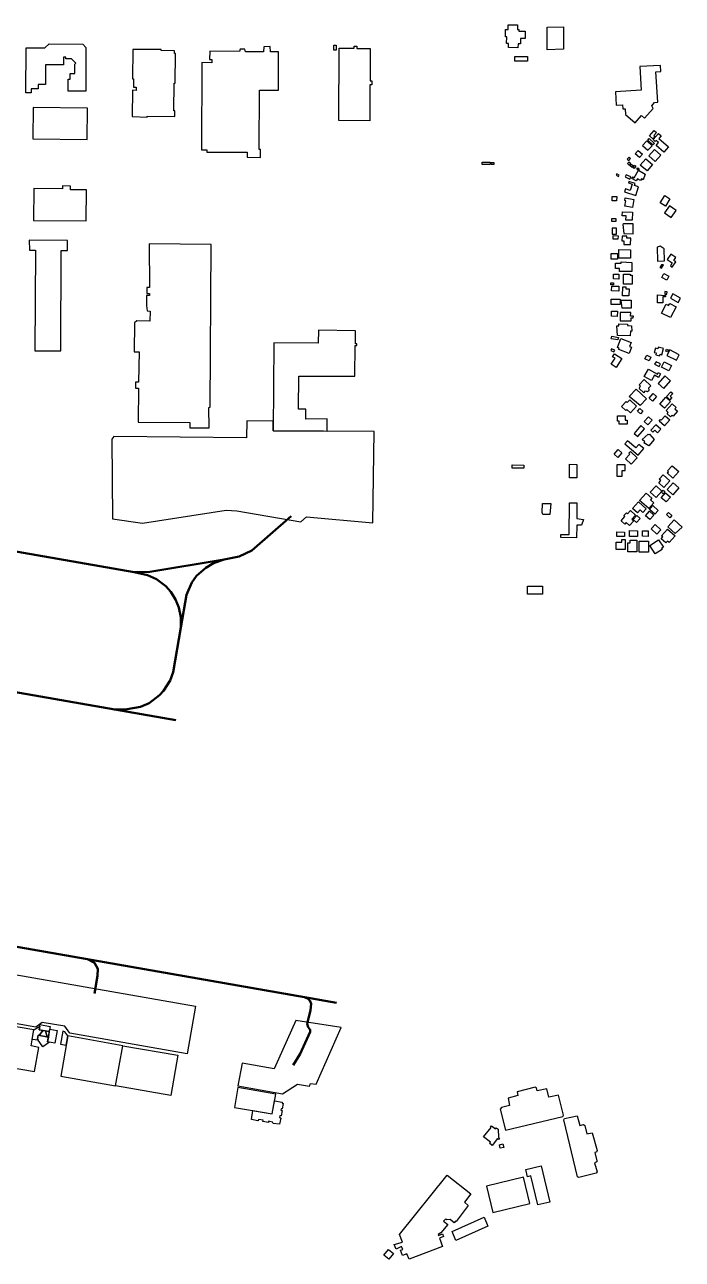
# Model space of a CAD drawing. Extents: x 25 to 2814, y -2153 to -3.
# Drawn here: x 2304 to 2814, y -2069 to -1111 of the extents above; entities that cross this region are included whole.
import ezdxf

# ---------------------------------------------------------------- set-up
doc = ezdxf.new("R2010")
doc.units = 0
for name, color, linetype, lineweight in [('Apron', 6, 'Continuous', 25), ('Building', 7, 'Continuous', 25), ('Runway', 2, 'Continuous', 50), ('Taxiway', 2, 'Continuous', 50)]:
    doc.layers.add(name, color=color, linetype=linetype, lineweight=lineweight)

msp = doc.modelspace()

# ---------------------------------------------------------------- linework, layer by layer
at = {"layer": 'Apron'}
for points in [[(2371.63, -1494.49), (2395.06, -1497.97), (2459.75, -1487.77), (2468.07, -1488.36), (2517.65, -1496.8), (2522.1, -1493.05), (2573.59, -1497.76), (2574.59, -1426.81), (2496.14, -1426.4), (2496.23, -1418.69), (2475.81, -1418.57), (2475.67, -1431.74), (2372.75, -1430.81), (2371.12, -1432.78), (2371.63, -1494.49)], [(2436.11, -1872.65), (2429.55, -1909.65), (2338.66, -1893.79), (2334.68, -1888.31), (2317.1, -1885.27), (2312.1, -1889.12), (2208.51, -1870.76), (2208.4, -1848.97), (2210.58, -1847.13), (2212.25, -1839.9), (2218.33, -1840.61), (2219.63, -1839.51), (2220.4, -1834.91), (2436.11, -1872.65)], [(2513.86, -1883.79), (2497.06, -1921.21), (2472.21, -1916.97), (2468.8, -1934.52), (2503.56, -1940.71), (2515.25, -1933.15), (2524.51, -1934.79), (2525.31, -1932.82), (2529.6, -1933.22), (2549.02, -1889.33), (2513.86, -1883.79)]]:
    msp.add_lwpolyline(points, close=True, dxfattribs=at)
at = {"layer": 'Building'}
for points in [[(2678.45, -1111.18), (2685.86, -1111.29), (2685.81, -1114.95), (2686.71, -1114.97), (2686.69, -1116.13), (2691.76, -1116.21), (2691.68, -1121.94), (2688.03, -1121.88), (2687.97, -1125.98), (2686.15, -1125.95), (2686.1, -1129.05), (2678.81, -1128.94), (2678.86, -1125.72), (2677.33, -1125.7), (2677.41, -1120.71), (2676.46, -1120.7), (2676.55, -1114.84), (2678.39, -1114.87), (2678.45, -1111.18)], [(2708.84, -1113), (2721.33, -1112.75), (2721.33, -1130.17), (2708.67, -1130.58), (2708.84, -1113)], [(2304.55, -1163.97), (2304.6, -1129.09), (2319.28, -1129.11), (2322.52, -1125.96), (2348.63, -1126.25), (2351.08, -1128.91), (2351, -1162.75), (2337.24, -1162.71), (2337.26, -1153.42), (2338.73, -1153.42), (2338.74, -1148.99), (2342.36, -1148.99), (2342.37, -1141.91), (2343.19, -1141.1), (2339.76, -1137.64), (2335.6, -1137.62), (2335.6, -1136.5), (2333.67, -1136.49), (2333.64, -1142.42), (2319.66, -1142.34), (2319.59, -1157.67), (2314.06, -1157.64), (2314.04, -1160.94), (2308.6, -1160.91), (2308.58, -1163.98), (2304.55, -1163.97)], [(2440.76, -1208.15), (2444.71, -1208.15), (2444.7, -1210.11), (2476.15, -1210.21), (2476.14, -1214.06), (2486.53, -1214.1), (2486.55, -1208.1), (2485.42, -1208.1), (2485.61, -1161.9), (2500.33, -1161.96), (2500.45, -1132.22), (2494.29, -1132.19), (2493.89, -1128.04), (2488.97, -1128.27), (2488.81, -1132.12), (2474.75, -1132.12), (2474.29, -1130.08), (2470.76, -1130.08), (2470.23, -1131.93), (2447.14, -1131.85), (2446.98, -1138.08), (2448.68, -1138.09), (2448.67, -1140.67), (2441.05, -1140.64), (2440.76, -1208.15)], [(2543.34, -1127), (2545.16, -1127), (2545.16, -1130.88), (2543.33, -1130.85), (2543.34, -1127)], [(2547.48, -1129.48), (2559.07, -1129.52), (2559.08, -1127.87), (2561.24, -1127.87), (2561.23, -1129.58), (2571.48, -1129.61), (2571.39, -1154.84), (2572.71, -1154.84), (2572.7, -1157.84), (2571.35, -1157.83), (2571.24, -1185.69), (2547.27, -1185.61), (2547.48, -1129.48)], [(2387.37, -1130.5), (2387.06, -1153.12), (2388.04, -1153.12), (2387.95, -1159.63), (2390.03, -1159.66), (2389.99, -1162.12), (2387.15, -1162.08), (2386.87, -1182.32), (2398.56, -1183.05), (2398.57, -1182.25), (2420.03, -1182.54), (2420.09, -1177.97), (2419.2, -1177.95), (2419.48, -1156.59), (2420.34, -1156.6), (2420.65, -1133.58), (2419.81, -1133.58), (2419.83, -1131.39), (2409.31, -1131.25), (2409.32, -1130.53), (2387.37, -1130.5)], [(2683.64, -1135.74), (2693.39, -1135.79), (2693.37, -1139.49), (2683.62, -1139.44), (2683.64, -1135.74)], [(2761.67, -1163.16), (2762.32, -1173.63), (2767.16, -1173.33), (2767.36, -1176.46), (2769.34, -1176.34), (2769.62, -1180.76), (2776.9, -1187.33), (2782.02, -1181.65), (2784.24, -1183.67), (2790.95, -1176.19), (2789.79, -1174.13), (2792.02, -1171.57), (2794.59, -1171.41), (2793.12, -1147.83), (2796.81, -1147.6), (2796.52, -1142.93), (2780.72, -1143.71), (2781.69, -1162.11), (2761.67, -1163.16)], [(2309.79, -1199.73), (2351.91, -1200.18), (2352.18, -1175.97), (2310.05, -1175.51), (2309.79, -1199.73)], [(2788.12, -1197.31), (2791.79, -1193.29), (2793.46, -1194.83), (2791.4, -1197.09), (2792.4, -1198), (2790.79, -1199.75), (2788.12, -1197.31)], [(2790.93, -1200.26), (2795.05, -1195.52), (2797.25, -1197.44), (2795.42, -1199.55), (2802.78, -1205.96), (2799.24, -1210.03), (2793.23, -1204.8), (2795.16, -1202.58), (2793.29, -1200.96), (2792.62, -1201.73), (2790.93, -1200.26)], [(2782.79, -1204.79), (2786.88, -1208.55), (2790.09, -1205.07), (2786, -1201.3), (2782.79, -1204.79)], [(2786.71, -1200.75), (2787.82, -1199.55), (2791.87, -1203.31), (2790.76, -1204.51), (2786.71, -1200.75)], [(2770.9, -1215.44), (2772.02, -1216.5), (2773.35, -1215.08), (2772.23, -1214.02), (2770.9, -1215.44)], [(2779.3, -1208.77), (2782.57, -1211.6), (2780.24, -1214.29), (2776.97, -1211.46), (2779.3, -1208.77)], [(2785.25, -1215.18), (2790.47, -1219.63), (2786.17, -1224.67), (2780.95, -1220.23), (2785.25, -1215.18)], [(2787.59, -1212.86), (2792.46, -1217.24), (2796.87, -1212.35), (2792.01, -1207.96), (2787.59, -1212.86)], [(2658.24, -1217.76), (2664.44, -1217.78), (2664.43, -1219.61), (2658.24, -1219.58), (2658.24, -1217.76)], [(2665.22, -1218.04), (2667.45, -1218.06), (2667.44, -1219.75), (2665.21, -1219.74), (2665.22, -1218.04)], [(2771.02, -1218.95), (2772.6, -1220.32), (2773.61, -1219.16), (2772.03, -1217.79), (2771.02, -1218.95)], [(2773.13, -1220.6), (2774.01, -1219.49), (2775.66, -1220.8), (2774.78, -1221.91), (2773.13, -1220.6)], [(2774.36, -1230.52), (2775.09, -1229.22), (2776.34, -1229.9), (2779.5, -1224.18), (2784.69, -1227.04), (2783.26, -1231.62), (2781.91, -1230.88), (2781.22, -1232.13), (2778.75, -1230.76), (2777.84, -1232.43), (2774.36, -1230.52)], [(2776.54, -1220.29), (2777.48, -1220.9), (2776.28, -1222.76), (2775.34, -1222.16), (2776.54, -1220.29)], [(2778.31, -1223.4), (2779.02, -1222.23), (2780.16, -1222.92), (2779.43, -1224.09), (2778.31, -1223.4)], [(2762.9, -1226.94), (2762.31, -1228), (2764.11, -1229), (2764.7, -1227.93), (2762.9, -1226.94)], [(2772.13, -1232.85), (2771.77, -1233.96), (2774.64, -1234.88), (2773.08, -1239.76), (2769.52, -1238.62), (2768.79, -1240.91), (2777.44, -1243.68), (2779.61, -1236.9), (2776.41, -1235.87), (2776.88, -1234.38), (2772.13, -1232.85)], [(2769.95, -1227.57), (2769.11, -1229.3), (2772.79, -1231.07), (2773.62, -1229.34), (2769.95, -1227.57)], [(2310.32, -1263.07), (2351.32, -1263.48), (2351.56, -1239.36), (2339.16, -1239.24), (2339.19, -1236.4), (2332.82, -1236.33), (2332.79, -1238.62), (2310.58, -1238.38), (2310.32, -1263.07)], [(2759.25, -1244.37), (2762.78, -1244.57), (2762.59, -1247.94), (2759.06, -1247.75), (2759.25, -1244.37)], [(2799.88, -1243.83), (2803.94, -1246.27), (2800.53, -1251.92), (2796.47, -1249.48), (2799.88, -1243.83)], [(2769.23, -1245.59), (2776.06, -1246.84), (2774.92, -1253.02), (2768.94, -1251.91), (2769.7, -1247.84), (2768.85, -1247.68), (2769.23, -1245.59)], [(2799.79, -1257.12), (2804.93, -1260.72), (2808.73, -1255.31), (2803.59, -1251.7), (2799.79, -1257.12)], [(2759.01, -1261.44), (2762.11, -1261.43), (2762.12, -1263.97), (2759.02, -1263.99), (2759.01, -1261.44)], [(2767.14, -1256.36), (2774.81, -1256.59), (2774.62, -1262.93), (2769.86, -1262.79), (2769.96, -1259.47), (2767.04, -1259.38), (2767.14, -1256.36)], [(2759.17, -1268.96), (2759.13, -1273.78), (2762.53, -1273.8), (2762.56, -1268.99), (2759.17, -1268.96)], [(2768.33, -1265.61), (2767.41, -1266.3), (2768.25, -1273.31), (2775.46, -1273.34), (2775.49, -1265.62), (2768.33, -1265.61)], [(2311.52, -1364.14), (2331.48, -1364.27), (2331.85, -1286.35), (2336.84, -1286.31), (2336.82, -1278.54), (2307.15, -1278.26), (2307.19, -1286.24), (2312.03, -1286.17), (2311.52, -1364.14)], [(2388.71, -1342.6), (2388.5, -1364.96), (2392.42, -1364.99), (2391.78, -1388.45), (2389.63, -1388.47), (2389.58, -1393.11), (2391.73, -1393.17), (2391.6, -1419.56), (2431.75, -1419.93), (2431.72, -1423.91), (2446.52, -1424.05), (2446.5, -1408.08), (2447.51, -1408.05), (2448.19, -1281.66), (2400.1, -1281.34), (2400.37, -1315.16), (2398.31, -1315.15), (2398.28, -1319.78), (2400.37, -1319.79), (2400.36, -1321.28), (2398.08, -1321.27), (2398.03, -1328.98), (2398.45, -1333.3), (2400.77, -1333.33), (2400.67, -1341.14), (2390.56, -1341.01), (2388.71, -1342.6)], [(2759.92, -1274.83), (2763.69, -1274.88), (2763.66, -1277.7), (2759.88, -1277.66), (2759.92, -1274.83)], [(2766.8, -1275.27), (2766.75, -1278.91), (2768.25, -1278.93), (2768.2, -1281.74), (2773.43, -1281.82), (2773.51, -1276.9), (2770.62, -1276.86), (2770.64, -1275.33), (2766.8, -1275.27)], [(2794.41, -1294.54), (2799.81, -1294.4), (2799.58, -1285.18), (2796.36, -1283.08), (2794.12, -1283.73), (2794.41, -1294.54)], [(2758.49, -1288.73), (2763.32, -1288.8), (2763.25, -1293.09), (2758.42, -1293.02), (2758.49, -1288.73)], [(2764.45, -1285.71), (2773.36, -1285.76), (2773.33, -1292.28), (2764.41, -1292.23), (2764.45, -1285.71)], [(2804.31, -1298.29), (2805.74, -1299.24), (2808.4, -1295.25), (2806.87, -1294.23), (2808.5, -1291.77), (2804.67, -1289.22), (2801.84, -1293.47), (2805.78, -1296.08), (2804.31, -1298.29)], [(2766.16, -1295.07), (2774.35, -1295.6), (2774.36, -1302.77), (2764.72, -1302.79), (2764.72, -1300.45), (2761.72, -1300.45), (2761.71, -1296.15), (2766.16, -1296.14), (2766.16, -1295.07)], [(2796.24, -1299.51), (2797.45, -1300.18), (2798.89, -1297.63), (2797.37, -1297.51), (2796.24, -1299.51)], [(2758.09, -1311.53), (2760.11, -1311.57), (2760.09, -1313.05), (2758.06, -1313.01), (2758.09, -1311.53)], [(2760.23, -1304.71), (2764.42, -1304.75), (2764.39, -1308.5), (2760.2, -1308.47), (2760.23, -1304.71)], [(2767.82, -1304.84), (2773.09, -1304.83), (2773.09, -1305.52), (2774.76, -1305.52), (2774.77, -1312.57), (2767.83, -1312.58), (2767.82, -1304.84)], [(2799.24, -1304.15), (2803.16, -1306.26), (2801.51, -1309.32), (2797.6, -1307.21), (2799.24, -1304.15)], [(2758.78, -1314.02), (2764.39, -1314.14), (2764.3, -1317.89), (2758.7, -1317.77), (2758.78, -1314.02)], [(2767.32, -1314.54), (2769.8, -1314.58), (2769.78, -1316.05), (2772.28, -1316.08), (2772.2, -1321.6), (2767.23, -1321.53), (2767.32, -1314.54)], [(2794.44, -1320.85), (2800.45, -1321.3), (2800.44, -1322.38), (2798.5, -1322.37), (2798.45, -1326.94), (2794.39, -1326.91), (2794.44, -1320.85)], [(2800.03, -1320.18), (2801.6, -1320.25), (2801.68, -1318.37), (2800.11, -1318.32), (2800.03, -1320.18)], [(2804.4, -1323.41), (2810.38, -1326.76), (2812.24, -1323.44), (2806.26, -1320.09), (2804.4, -1323.41)], [(2758.32, -1324.05), (2765.28, -1324.11), (2765.25, -1328.4), (2758.29, -1328.35), (2758.32, -1324.05)], [(2766.08, -1324.83), (2773.83, -1324.89), (2773.79, -1331.15), (2766.94, -1331.1), (2766.08, -1324.83)], [(2803.83, -1327.46), (2808.67, -1330), (2804.27, -1338.41), (2797.52, -1334.89), (2801.07, -1328.1), (2802.97, -1329.1), (2803.83, -1327.46)], [(2758.76, -1333.4), (2763.18, -1333.47), (2763.13, -1337.49), (2758.71, -1337.43), (2758.76, -1333.4)], [(2765.47, -1334.5), (2765.42, -1340.89), (2773.81, -1340.97), (2773.83, -1338.72), (2775.56, -1338.74), (2775.58, -1337.3), (2773.49, -1337.28), (2773.52, -1334.57), (2765.47, -1334.5)], [(2496.74, -1358.14), (2496.14, -1426.4), (2538.22, -1426.66), (2538.16, -1417.03), (2521.63, -1417.13), (2521.68, -1409.5), (2515.94, -1409.54), (2516.2, -1383.79), (2559.64, -1383.95), (2559.95, -1360.16), (2561.02, -1360.14), (2561.02, -1358.74), (2559.99, -1358.73), (2560.02, -1348.59), (2531.42, -1348.24), (2531.25, -1358.29), (2496.74, -1358.14)], [(2764.29, -1343.32), (2771.04, -1343.65), (2770.99, -1344.67), (2774.21, -1344.83), (2774.52, -1349.07), (2773.37, -1349.01), (2773.19, -1352.48), (2763.17, -1352.41), (2762.89, -1344.88), (2764.21, -1344.95), (2764.29, -1343.32)], [(2758.82, -1352.98), (2763.95, -1353.81), (2763.63, -1355.79), (2758.5, -1354.97), (2758.82, -1352.98)], [(2766, -1354.66), (2773.84, -1357.71), (2772.59, -1360.91), (2774.15, -1361.51), (2772.32, -1366.23), (2764.31, -1363.12), (2764.63, -1362.3), (2763.24, -1361.76), (2766, -1354.66)], [(2758.65, -1362.58), (2758, -1363.96), (2760.5, -1365.12), (2761.14, -1363.74), (2758.65, -1362.58)], [(2759.53, -1368.77), (2761.04, -1366.48), (2766.76, -1370.23), (2762.2, -1377.17), (2758.37, -1374.65), (2761.43, -1370.01), (2759.53, -1368.77)], [(2785.94, -1367.62), (2789.12, -1369.16), (2787.75, -1371.99), (2784.57, -1370.45), (2785.94, -1367.62)], [(2792.74, -1362.18), (2791.83, -1365.41), (2793.29, -1365.82), (2792.89, -1367.25), (2796.01, -1368.12), (2796.36, -1366.9), (2797.59, -1367.25), (2798.91, -1362.53), (2794.94, -1361.41), (2794.58, -1362.7), (2792.74, -1362.18)], [(2801.31, -1362.97), (2802.59, -1363.48), (2801.99, -1364.99), (2800.7, -1364.48), (2801.31, -1362.97)], [(2809.03, -1371.51), (2811.18, -1367.25), (2803.79, -1363.54), (2801.65, -1367.8), (2809.03, -1371.51)], [(2787.33, -1378.39), (2794.25, -1382.24), (2794.89, -1381.09), (2796.66, -1382.07), (2795.11, -1384.87), (2791.86, -1383.07), (2789.53, -1387.25), (2784.09, -1384.22), (2787.33, -1378.39)], [(2793.15, -1372.68), (2792.11, -1374.66), (2795.49, -1376.44), (2796.54, -1374.45), (2793.15, -1372.68)], [(2799.37, -1372.79), (2805.09, -1375.55), (2803.09, -1379.7), (2797.37, -1376.94), (2799.37, -1372.79)], [(2780.06, -1393.52), (2783.8, -1396.75), (2785.1, -1395.25), (2786.65, -1395.77), (2787.82, -1394.68), (2787.55, -1392.99), (2789.17, -1391.31), (2784.09, -1386.43), (2779.98, -1390.68), (2780.84, -1391.51), (2780.06, -1393.52)], [(2794.84, -1389.49), (2799.28, -1393.41), (2804.46, -1387.55), (2800.01, -1383.63), (2794.84, -1389.49)], [(2772.37, -1399.72), (2777.76, -1393.96), (2785.76, -1401.45), (2780.85, -1406.7), (2772.37, -1399.72)], [(2793.55, -1399.71), (2790.48, -1403.18), (2787.85, -1400.85), (2790.91, -1397.38), (2793.55, -1399.71)], [(2804.61, -1395.94), (2806.13, -1397.34), (2804.22, -1399.41), (2805.38, -1400.5), (2803.86, -1402.14), (2801.18, -1399.66), (2804.61, -1395.94)], [(2766.39, -1407.37), (2769.9, -1403.54), (2770.83, -1404.39), (2772.79, -1402.26), (2778.14, -1407.16), (2773.34, -1412.39), (2770.51, -1409.79), (2769.83, -1410.52), (2766.39, -1407.37)], [(2800.82, -1400.27), (2804.37, -1403.45), (2799.69, -1408.67), (2796.15, -1405.49), (2800.82, -1400.27)], [(2800.94, -1410.49), (2805.56, -1405.32), (2808.69, -1408.13), (2807.75, -1409.17), (2809.85, -1411.04), (2806.42, -1414.87), (2805.64, -1414.17), (2804.47, -1415.48), (2801.79, -1413.07), (2802.69, -1412.06), (2800.94, -1410.49)], [(2769.25, -1418.02), (2770.9, -1418.02), (2770.89, -1421.1), (2764.51, -1421.08), (2764.52, -1418.71), (2763.3, -1418.71), (2763.31, -1414.56), (2769.26, -1414.57), (2769.25, -1418.02)], [(2778.9, -1411.03), (2780.69, -1409.04), (2782.93, -1411.06), (2781.15, -1413.04), (2778.9, -1411.03)], [(2783.93, -1419.01), (2786.82, -1421.68), (2790.21, -1418.01), (2787.32, -1415.34), (2783.93, -1419.01)], [(2795.51, -1418.75), (2796.63, -1417.49), (2797.17, -1417.97), (2800.17, -1414.57), (2803.78, -1417.76), (2799.67, -1422.41), (2795.51, -1418.75)], [(2776.16, -1428.26), (2779.05, -1430.71), (2784.16, -1424.68), (2781.27, -1422.24), (2776.16, -1428.26)], [(2789.1, -1425.9), (2790.73, -1427.43), (2792.21, -1425.84), (2794.38, -1427.87), (2796.93, -1425.14), (2793.13, -1421.58), (2789.1, -1425.9)], [(2768.93, -1436.38), (2779.38, -1445.29), (2783.78, -1440.13), (2779.9, -1436.81), (2777.54, -1439.58), (2770.97, -1433.98), (2768.93, -1436.38)], [(2782.47, -1433.11), (2787.06, -1428.85), (2787.63, -1429.35), (2788.08, -1428.82), (2791.62, -1433.13), (2787.51, -1437.89), (2783.67, -1435.61), (2784.39, -1434.77), (2782.47, -1433.11)], [(2763.78, -1440.85), (2766.71, -1443.48), (2763.62, -1446.94), (2760.68, -1444.32), (2763.78, -1440.85)], [(2773.26, -1442.42), (2778.46, -1447.34), (2773.91, -1452.14), (2769.53, -1448.01), (2772.85, -1444.5), (2772.02, -1443.72), (2773.26, -1442.42)], [(2681.57, -1452.73), (2690.71, -1452.86), (2690.66, -1455.36), (2681.53, -1455.23), (2681.57, -1452.73)], [(2726.06, -1452.3), (2731.69, -1452.33), (2731.65, -1462.84), (2726.01, -1462.8), (2726.06, -1452.3)], [(2762.9, -1452.57), (2762.9, -1461.42), (2766.84, -1461.43), (2766.85, -1457.14), (2769.28, -1457.15), (2769.28, -1452.57), (2762.9, -1452.57)], [(2806.32, -1462.92), (2801.92, -1458.96), (2802.78, -1458.01), (2802.14, -1457.44), (2805.76, -1453.42), (2810.79, -1457.95), (2806.32, -1462.92)], [(2798.64, -1460.42), (2803.89, -1465.15), (2799.26, -1470.3), (2795.23, -1466.67), (2796.88, -1464.83), (2795.65, -1463.74), (2798.64, -1460.42)], [(2785.53, -1474.6), (2790.04, -1478.67), (2788.92, -1479.9), (2791.47, -1482.2), (2787.49, -1486.61), (2780.44, -1480.24), (2785.53, -1474.6)], [(2793.26, -1468.92), (2797.8, -1473), (2793.26, -1478.05), (2788.72, -1473.96), (2793.26, -1468.92)], [(2800.63, -1474.36), (2804.35, -1477.67), (2800.95, -1481.48), (2797.23, -1478.18), (2800.63, -1474.36)], [(2797.29, -1473.84), (2798.6, -1472.47), (2800.12, -1473.91), (2798.81, -1475.29), (2797.29, -1473.84)], [(2806.45, -1466.74), (2810.84, -1470.64), (2806.19, -1475.86), (2801.8, -1471.95), (2806.45, -1466.74)], [(2705.14, -1482.67), (2711.57, -1482.73), (2710.77, -1491.24), (2705.44, -1491.19), (2704.83, -1489.68), (2705.14, -1482.67)], [(2725.94, -1482.13), (2731.86, -1482.2), (2731.72, -1494.43), (2736.83, -1495.12), (2735.5, -1499.58), (2731.72, -1499.53), (2731.58, -1509.38), (2719.47, -1509.03), (2719.47, -1506.87), (2725.76, -1506.62), (2725.94, -1482.13)], [(2779.52, -1481.32), (2785.6, -1486.79), (2783.06, -1489.61), (2780.88, -1487.64), (2778.78, -1489.98), (2774.88, -1486.47), (2779.52, -1481.32)], [(2790.69, -1484.36), (2794.82, -1488.04), (2792.19, -1490.99), (2788.07, -1487.31), (2790.69, -1484.36)], [(2766.05, -1496.17), (2769.08, -1492.83), (2768.22, -1492.06), (2770.16, -1489.92), (2771.04, -1490.73), (2773.42, -1488.12), (2777.3, -1491.64), (2774.44, -1494.79), (2775.94, -1496.15), (2772.72, -1499.69), (2770.11, -1497.32), (2768.85, -1498.71), (2766.05, -1496.17)], [(2778.32, -1492.05), (2780.86, -1494.36), (2777.95, -1497.55), (2775.41, -1495.23), (2778.32, -1492.05)], [(2788.45, -1495.17), (2785.05, -1492.14), (2788.2, -1488.61), (2791.59, -1491.64), (2788.45, -1495.17)], [(2802.95, -1489.61), (2805.5, -1492.01), (2803.88, -1493.73), (2801.33, -1491.33), (2802.95, -1489.61)], [(2772.57, -1503.74), (2778.82, -1503.86), (2778.73, -1508.31), (2772.48, -1508.19), (2772.57, -1503.74)], [(2782.76, -1503.86), (2787.16, -1503.95), (2787.07, -1508.24), (2782.67, -1508.14), (2782.76, -1503.86)], [(2789.45, -1502.36), (2792.54, -1499.07), (2796.79, -1503.07), (2793.7, -1506.36), (2789.45, -1502.36)], [(2803.29, -1512.89), (2802.09, -1511.82), (2800.76, -1513.32), (2797.09, -1510.05), (2798.43, -1508.56), (2797.49, -1507.72), (2802.08, -1502.57), (2807.89, -1507.74), (2803.29, -1512.89)], [(2807.29, -1495.42), (2813.54, -1501.11), (2808.04, -1505.93), (2802.4, -1500.8), (2807.29, -1495.42)], [(2769.14, -1518.27), (2762.14, -1518.27), (2762.14, -1512.73), (2766.57, -1512.73), (2766.57, -1510.67), (2769.14, -1510.67), (2769.14, -1518.27)], [(2762.82, -1504.8), (2768.7, -1504.91), (2768.63, -1508.3), (2762.76, -1508.18), (2762.82, -1504.8)], [(2778.26, -1520.17), (2771.35, -1520.17), (2771.35, -1513.21), (2773.1, -1513.21), (2773.1, -1511.11), (2778.26, -1511.11), (2778.26, -1520.17)], [(2780.1, -1520.39), (2780.1, -1511.83), (2787.32, -1511.83), (2787.32, -1520.39), (2780.1, -1520.39)], [(2798.85, -1516.64), (2797.53, -1517.48), (2798.02, -1518.26), (2792.5, -1521.76), (2788.31, -1515.16), (2795.15, -1510.82), (2798.85, -1516.64)], [(2693.59, -1546.83), (2705.15, -1546.85), (2705.14, -1553), (2693.59, -1552.99), (2693.59, -1546.83)], [(2311.08, -1923.37), (2314.48, -1904.83), (2308.48, -1903.58), (2310.56, -1891.18), (2267.99, -1883.82), (2262.48, -1915.01), (2311.08, -1923.37)], [(2315.41, -1886.96), (2323.38, -1888.39), (2322.68, -1892.34), (2314.7, -1890.95), (2315.41, -1886.96)], [(2317.64, -1891.47), (2314.86, -1895.39), (2314.02, -1895.24), (2313.5, -1898.3), (2314.13, -1899.22), (2309.34, -1898.47), (2310.56, -1891.18), (2315.2, -1888.2), (2314.7, -1890.95), (2317.64, -1891.47)], [(2314.02, -1895.24), (2321.91, -1896.66), (2321.23, -1900.45), (2322.75, -1900.72), (2317.68, -1904.33), (2313.5, -1898.3), (2314.02, -1895.24)], [(2314.86, -1895.39), (2317.64, -1891.47), (2319.78, -1891.84), (2321.01, -1896.5), (2314.86, -1895.39)], [(2319.78, -1891.84), (2322.68, -1892.34), (2321.91, -1896.66), (2321.01, -1896.5), (2319.78, -1891.84)], [(2323, -1890.55), (2328.75, -1891.58), (2326.98, -1901.48), (2321.23, -1900.45), (2323, -1890.55)], [(2336.99, -1895.84), (2334.76, -1892.55), (2333.19, -1892.22), (2331.31, -1902.31), (2335.75, -1903.09), (2336.99, -1895.84)], [(2336.99, -1895.84), (2331.48, -1927.01), (2374.06, -1934.56), (2379.63, -1903.42), (2336.99, -1895.84)], [(2379.63, -1903.42), (2422.41, -1910.79), (2416.94, -1942.06), (2374.06, -1934.56), (2379.63, -1903.42)], [(2468.9, -1935.79), (2466.16, -1951.25), (2495.61, -1956.36), (2498.25, -1940.99), (2468.9, -1935.79)], [(2672.37, -1952.59), (2676.4, -1968.8), (2720.9, -1958.24), (2721.45, -1957.24), (2717.53, -1941.84), (2710.15, -1943.33), (2708.37, -1936.94), (2701, -1938.47), (2700.44, -1936.18), (2699.43, -1935.63), (2685.57, -1939.25), (2685.9, -1942.01), (2678.54, -1944.06), (2679.61, -1949.76), (2673.22, -1951.3), (2672.37, -1952.59)], [(2497.36, -1946.17), (2503.32, -1947.22), (2503.17, -1948.04), (2504.1, -1948.19), (2503.33, -1952.49), (2502.41, -1952.35), (2502.22, -1953.38), (2503.22, -1953.56), (2502.44, -1957.91), (2501.45, -1957.73), (2501.26, -1958.77), (2502.2, -1959.57), (2501.23, -1964.36), (2496.24, -1963.69), (2495.84, -1962.62), (2492.69, -1962.06), (2492.54, -1962.92), (2488.21, -1962.14), (2488.39, -1961.29), (2485.1, -1960.71), (2484.25, -1961.59), (2479.52, -1960.62), (2480.51, -1953.74), (2495.61, -1956.36), (2497.36, -1946.17)], [(2721.62, -1961.01), (2722.32, -1959.85), (2732.06, -1957.93), (2734.15, -1965.18), (2736.91, -1964.51), (2737.84, -1965.27), (2739.43, -1971.88), (2743.76, -1971.07), (2747.44, -1984.68), (2746.88, -1985.88), (2745.67, -1986.18), (2747.3, -1992.75), (2747.21, -1993.52), (2745.53, -1994.21), (2747.44, -2001.13), (2746.84, -2002.17), (2733.37, -2005.57), (2732.34, -2005.14), (2721.62, -1961.01)], [(2665.35, -1966.83), (2664.9, -1966.47), (2665.62, -1965.48), (2668.57, -1967.89), (2669.3, -1967.02), (2670.64, -1968.06), (2670.95, -1974.52), (2671.74, -1975.19), (2671.04, -1976.12), (2670.21, -1975.52), (2666.19, -1980.73), (2664.01, -1979.13), (2664.78, -1978.17), (2659.48, -1974.09), (2665.35, -1966.83)], [(2671.73, -1980.38), (2674.45, -1979.51), (2675.02, -1982.31), (2672.23, -1982.87), (2671.73, -1980.38)], [(2692.21, -1999.35), (2704.04, -1996.5), (2710.83, -2024.69), (2701.51, -2026.93), (2696.09, -2004.42), (2693.58, -2005.03), (2692.21, -1999.35)], [(2594.35, -2049.98), (2631.2, -2003.81), (2649.52, -2018.43), (2644.61, -2024.73), (2647.52, -2027.25), (2638.14, -2039.86), (2637.66, -2039.48), (2636.58, -2040.79), (2633.54, -2038.19), (2630.98, -2038.44), (2630.09, -2037.63), (2628.48, -2039.5), (2631.59, -2042), (2626.32, -2048.6), (2624.15, -2049.78), (2624.51, -2050.58), (2627.53, -2049.41), (2628.29, -2051.42), (2625.25, -2052.72), (2627.59, -2059.13), (2601.65, -2069.13), (2600.02, -2064.96), (2596.5, -2066.27), (2594.94, -2062.1), (2596.78, -2061.54), (2595.9, -2059.1), (2591.56, -2061.34), (2590.16, -2057.64), (2596.47, -2055.8), (2594.35, -2049.98)], [(2661.65, -2012.42), (2666.57, -2032.76), (2695.38, -2025.8), (2690.46, -2005.47), (2661.65, -2012.42)], [(2635.03, -2047.6), (2660, -2036.33), (2662.86, -2043.41), (2637.84, -2054.63), (2635.03, -2047.6)], [(2582.1, -2065.8), (2585.62, -2061.42), (2589.55, -2064.58), (2586.03, -2068.96), (2582.1, -2065.8)]]:
    msp.add_lwpolyline(points, close=True, dxfattribs=at)
at = {"layer": 'Runway'}
msp.add_lwpolyline([(2420.85, -1650.81), (2289.27, -1627.89)], dxfattribs=at)
at = {"layer": 'Taxiway'}
for points in [[(906.97, -1187), (935.56, -1215.53), (952.12, -1228.11), (970.81, -1239.1), (982.32, -1244.32), (997.79, -1250.06), (1014.06, -1254.2), (2147.22, -1451.82), (2159.46, -1455.73), (2170.7, -1462.39), (2206.79, -1498.79), (2215.53, -1504.5), (2227.04, -1507.76), (2388.52, -1535.95), (2400.71, -1535.64), (2458.33, -1526.1)], [(2458.33, -1526.1), (2469.97, -1523.9), (2479.71, -1519.23), (2510.12, -1492.42)], [(2424.59, -1578.99), (2429.02, -1553.55), (2433.12, -1544.11), (2436.88, -1538.77), (2443.99, -1532.52), (2449.98, -1528.92), (2458.33, -1526.1)], [(2388.52, -1535.95), (2398.92, -1538.2), (2405.83, -1541.43), (2413.01, -1546.9), (2416.86, -1551.14), (2420.56, -1557.06), (2423.08, -1563.44), (2424.61, -1570.82), (2424.59, -1578.99)], [(2424.59, -1578.99), (2418.68, -1613.57), (2416.38, -1619.92), (2411.28, -1627.96)], [(2411.28, -1627.96), (2408.19, -1631.47), (2400.04, -1637.56), (2393.41, -1640.38), (2383.17, -1642.36), (2373.08, -1642.49)], [(2057.97, -1796.41), (2195.32, -1808.78), (2520.65, -1865.66)], [(2357.84, -1862.83), (2360.14, -1849.17), (2360.21, -1843.85), (2357.78, -1839.11), (2352.33, -1836.18)], [(2520.65, -1865.66), (2545.38, -1870.05)], [(2525.09, -1875.84), (2525.71, -1871.02), (2524.98, -1868.85), (2523.35, -1867), (2520.65, -1865.66)], [(2511.74, -1918.45), (2517.28, -1909.74), (2524.96, -1892.63), (2525.01, -1890.95), (2523.33, -1888.91), (2522.65, -1886.33), (2525.09, -1875.84)]]:
    msp.add_lwpolyline(points, dxfattribs=at)

doc.saveas('drawing.dxf')
